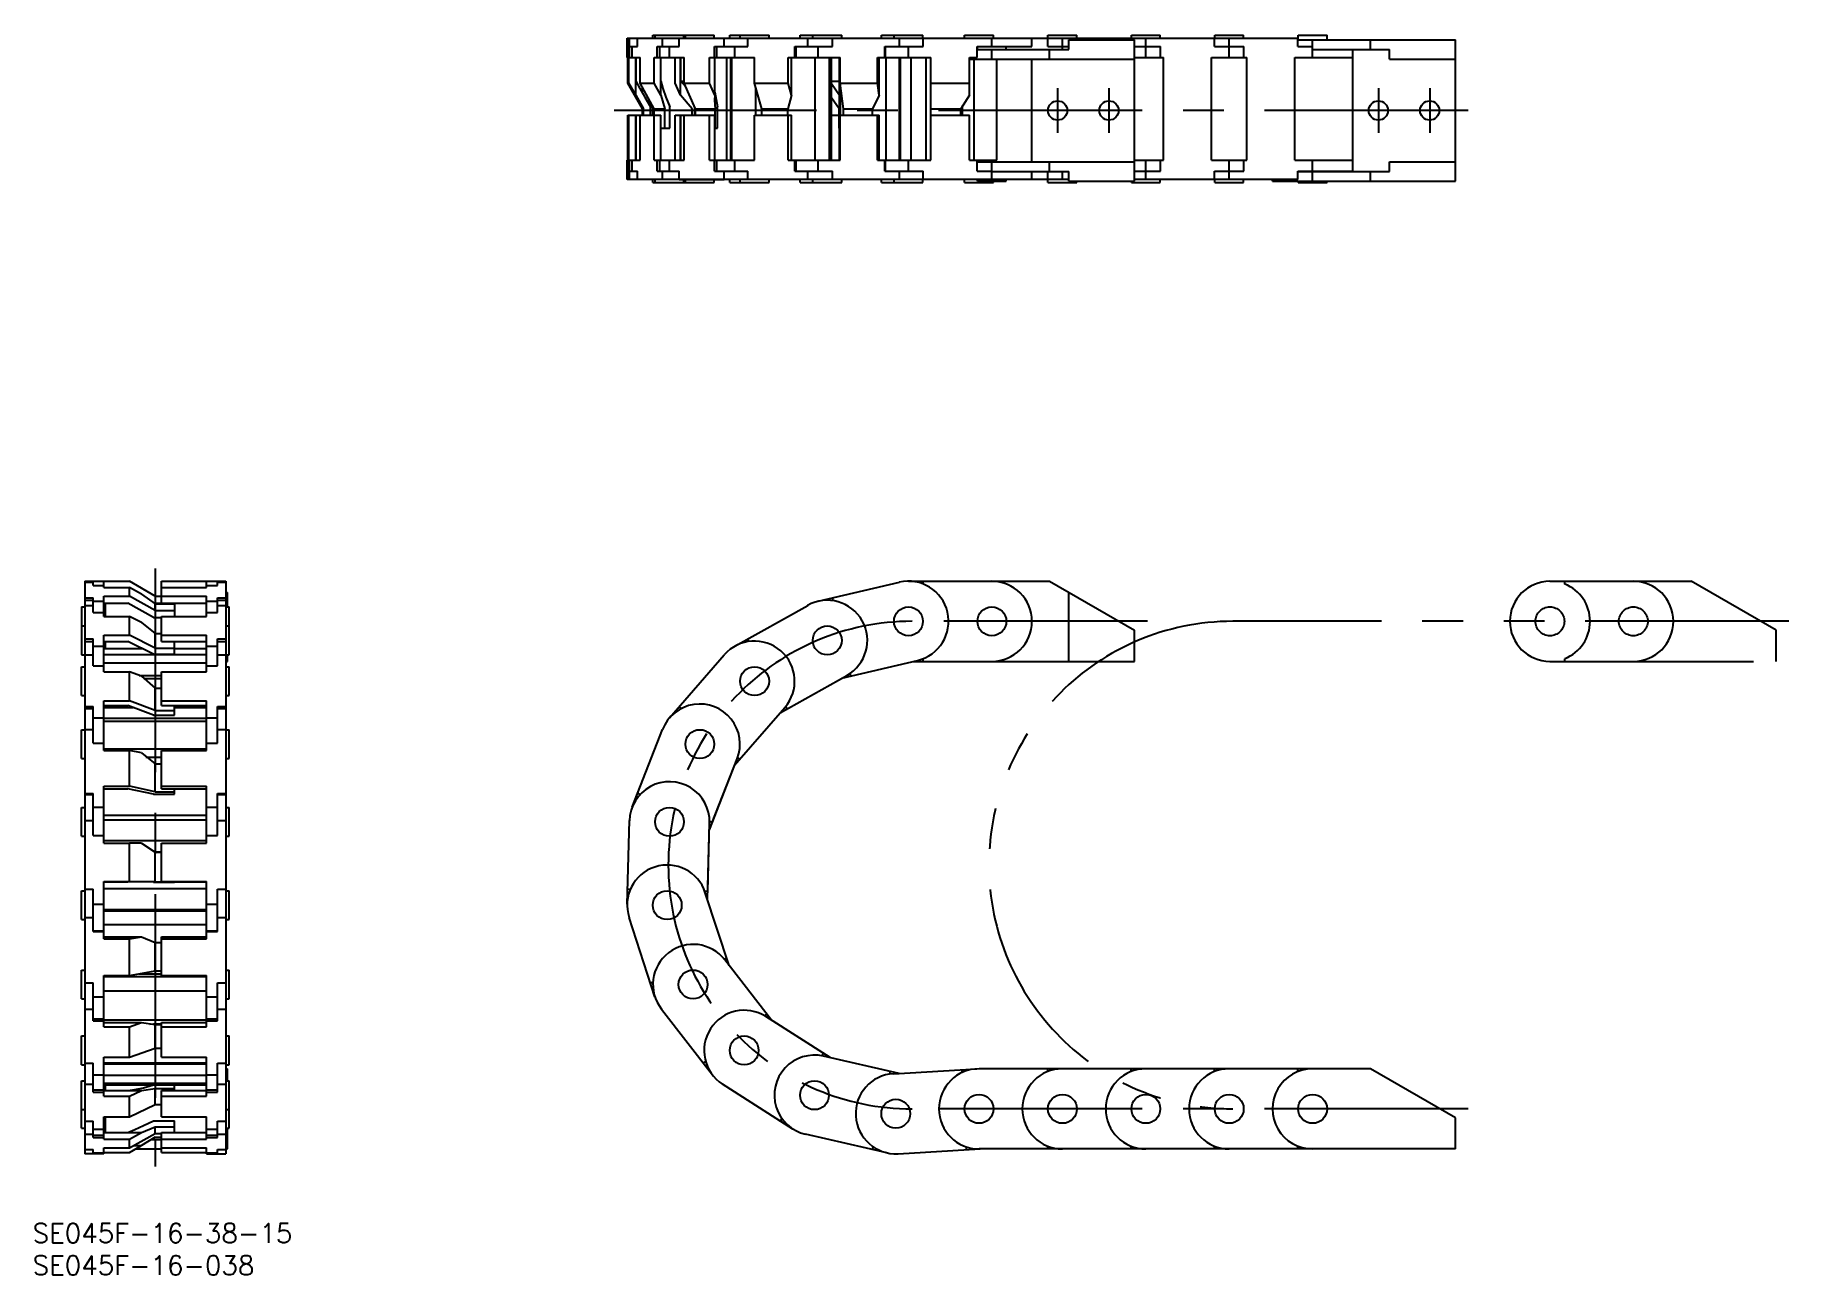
# Model space of a CAD drawing. Extents: x -30 to 244, y -19 to 174.
import ezdxf

# ---------------------------------------------------------------- set-up
doc = ezdxf.new("R2010")
doc.units = 0
doc.linetypes.add('CENTER', pattern=[50.8, 31.75, -6.35, 6.35, -6.35])
doc.linetypes.add('PHANTOM', pattern=[63.5, 31.75, -6.35, 6.35, -6.35, 6.35, -6.35])
doc.layers.get('0').update_dxf_attribs({"linetype": 'CONTINUOUS'})
doc.layers.add('CENTER', color=1, linetype='CENTER')
doc.styles.get("Standard").update_dxf_attribs({"font": 'txt.shx', "height": 3, "bigfont": 'bigfont.shx'})

msp = doc.modelspace()

# ---------------------------------------------------------------- linework, layer by layer
at = {"color": 7, "linetype": 'CONTINUOUS'}
for p, q in [((62.56, 170.88), (62.56, 173.88)), ((62.56, 173.88), (167.12, 173.88)), ((62.56, 170.88), (62.56, 172.58)), ((62.56, 172.58), (62.62, 172.58)), ((62.62, 172.58), (62.62, 173.88)), ((62.86, 170.88), (62.86, 172.58)), ((62.86, 172.58), (64.18, 172.58)), ((62.92, 172.58), (62.92, 173.88)), ((62.92, 170.88), (62.92, 172.58)), ((63.35, 170.88), (63.35, 172.58)), ((64.18, 172.58), (64.18, 173.88)), ((64.18, 172.58), (64.18, 173.88)), ((66.56, 173.88), (66.56, 174.38)), ((66.56, 174.38), (76.15, 174.38)), ((66.92, 173.88), (66.92, 174.38)), ((67.24, 170.88), (67.24, 172.58)), ((67.24, 172.58), (70.69, 172.58)), ((67.65, 170.88), (67.65, 172.58)), ((68.07, 172.58), (68.07, 173.88)), ((69.18, 170.88), (69.18, 172.58)), ((70.69, 172.58), (70.69, 173.88)), ((71.42, 173.88), (71.42, 174.38)), ((71.65, 173.88), (71.65, 174.38)), ((76.15, 173.88), (76.15, 174.38)), ((76.2, 170.88), (76.2, 172.58)), ((76.2, 172.58), (81.37, 172.58)), ((76.53, 170.88), (76.53, 172.58)), ((77.71, 172.58), (77.71, 173.88)), ((78.56, 173.88), (78.56, 174.38)), ((78.56, 174.38), (84.68, 174.38)), ((79.37, 170.88), (79.37, 172.58)), ((80.18, 173.88), (80.18, 174.38)), ((81.37, 172.58), (81.37, 173.88)), ((84.68, 173.88), (84.68, 174.38)), ((88.7, 170.88), (88.7, 172.58)), ((88.7, 172.58), (94.58, 172.58)), ((88.92, 170.88), (88.92, 172.58)), ((89.52, 173.88), (89.52, 174.38)), ((89.52, 174.38), (96.01, 174.38)), ((90.71, 172.58), (90.71, 173.88)), ((91.51, 173.88), (91.51, 174.38)), ((92.34, 170.88), (92.34, 172.58)), ((94.58, 172.58), (94.58, 173.88)), ((96.01, 173.88), (96.01, 174.38)), ((102.19, 173.88), (102.19, 174.38)), ((102.19, 174.38), (108.67, 174.38)), ((102.76, 170.88), (102.76, 172.58)), ((102.76, 172.58), (105, 172.58)), ((102.76, 172.58), (105, 172.58)), ((102.86, 170.88), (102.86, 172.58)), ((102.86, 172.58), (106.42, 172.58)), ((103.59, 172.58), (103.59, 172.58)), ((103.59, 172.58), (103.59, 172.58)), ((104.08, 172.58), (104.08, 172.58)), ((104.08, 172.58), (104.08, 172.58)), ((104.17, 173.88), (104.17, 174.38)), ((105, 172.58), (105, 173.88)), ((105, 172.58), (106.7, 172.58)), ((105, 172.58), (106.7, 172.58)), ((106.42, 170.88), (106.42, 172.58)), ((106.42, 172.58), (108.72, 172.58)), ((108.67, 173.88), (108.67, 174.38)), ((108.72, 172.58), (108.72, 173.88)), ((115.17, 173.88), (115.17, 174.38)), ((115.17, 174.38), (119.67, 174.38)), ((117.12, 170.88), (117.12, 172.58)), ((117.12, 172.58), (125.67, 172.58)), ((117.17, 172.13), (117.17, 172.58)), ((119.42, 172.58), (119.42, 173.88)), ((119.67, 173.88), (119.67, 174.38)), ((121.67, 172.13), (121.67, 172.58)), ((125.67, 172.58), (125.67, 173.88)), ((128.12, 172.58), (128.12, 173.88)), ((128.12, 172.58), (131.42, 172.58)), ((128.17, 173.88), (128.17, 174.38)), ((128.17, 174.38), (132.67, 174.38)), ((130.42, 172.13), (130.42, 173.88)), ((131.42, 172.13), (131.42, 173.63)), ((131.42, 173.63), (141.67, 173.63)), ((132.67, 173.88), (132.67, 174.38)), ((141.12, 173.63), (141.12, 173.88)), ((141.17, 173.88), (141.17, 174.38)), ((141.17, 174.38), (145.67, 174.38)), ((141.67, 151.63), (141.67, 173.63)), ((141.67, 172.58), (145.72, 172.58)), ((143.42, 170.88), (143.42, 173.88)), ((145.67, 173.88), (145.67, 174.38)), ((145.72, 170.88), (145.72, 172.58)), ((154.12, 172.58), (154.12, 173.88)), ((154.12, 172.58), (158.72, 172.58)), ((154.17, 173.88), (154.17, 174.38)), ((154.17, 174.38), (158.67, 174.38)), ((156.42, 170.88), (156.42, 173.88)), ((158.67, 173.88), (158.67, 174.38)), ((158.72, 170.88), (158.72, 172.58)), ((167.12, 172.58), (167.12, 173.88)), ((167.12, 173.63), (191.67, 173.63)), ((167.12, 172.58), (169.42, 172.58)), ((167.17, 173.63), (167.17, 174.38)), ((167.17, 174.38), (171.67, 174.38)), ((169.42, 170.88), (169.42, 173.63)), ((171.67, 173.63), (171.67, 174.38)), ((178.42, 172.13), (178.42, 173.63)), ((191.67, 151.63), (191.67, 173.63)), ((62.56, 170.88), (62.66, 170.88)), ((62.66, 166.88), (62.66, 170.88)), ((62.83, 166.88), (62.83, 170.88)), ((62.83, 170.88), (64.62, 170.88)), ((63.9, 165.03), (63.9, 170.88)), ((63.92, 167.18), (63.92, 170.88)), ((63.95, 167.13), (63.95, 170.88)), ((64.62, 166.88), (64.62, 170.88)), ((66.8, 166.88), (66.8, 170.88)), ((66.8, 170.88), (71.48, 170.88)), ((67.8, 165.03), (67.8, 170.88)), ((67.81, 167.18), (67.81, 170.88)), ((70.05, 166.88), (70.05, 170.88)), ((70.89, 165.03), (70.89, 170.88)), ((70.94, 167.18), (70.94, 170.88)), ((71.48, 166.88), (71.48, 170.88)), ((75.41, 166.88), (75.41, 170.88)), ((75.41, 170.88), (82.42, 170.88)), ((76.22, 165.03), (76.22, 170.88)), ((78.13, 154.88), (78.13, 170.88)), ((78.72, 154.88), (78.72, 170.88)), ((78.78, 170.88), (78.78, 170.88)), ((78.78, 170.88), (78.78, 170.88)), ((78.84, 170.88), (78.84, 170.88)), ((78.84, 170.88), (78.84, 170.88)), ((78.91, 154.88), (78.91, 170.88)), ((82.42, 166.88), (82.42, 170.88)), ((87.65, 166.88), (87.65, 170.88)), ((87.65, 170.88), (95.75, 170.88)), ((88.18, 165.03), (88.18, 170.88)), ((91.85, 154.88), (91.85, 170.88)), ((94.11, 154.88), (94.11, 170.88)), ((94.42, 154.88), (94.42, 170.88)), ((95.13, 170.88), (95.13, 170.88)), ((95.13, 170.88), (95.13, 170.88)), ((95.3, 170.88), (95.3, 170.88)), ((95.3, 170.88), (95.3, 170.88)), ((95.69, 154.88), (95.69, 170.88)), ((95.75, 166.88), (95.75, 170.88)), ((101.59, 166.88), (101.59, 170.88)), ((101.59, 170.88), (109.92, 170.88)), ((101.83, 165.03), (101.83, 170.88)), ((102.93, 154.88), (102.93, 170.88)), ((105.02, 154.88), (105.02, 170.88)), ((105.17, 154.88), (105.17, 170.88)), ((105.83, 170.88), (105.83, 170.88)), ((105.83, 170.88), (105.83, 170.88)), ((106.83, 154.88), (106.83, 170.88)), ((109.17, 154.88), (109.17, 170.88)), ((109.92, 166.88), (109.92, 170.88)), ((115.92, 165.03), (115.92, 170.88)), ((115.92, 170.88), (117.12, 170.88)), ((115.92, 170.63), (141.67, 170.63)), ((116.67, 154.88), (116.67, 170.63)), ((117.12, 172.13), (128.42, 172.13)), ((119.42, 170.63), (119.42, 172.13)), ((120.17, 154.88), (120.17, 170.63)), ((125.67, 154.63), (125.67, 170.63)), ((128.42, 170.63), (128.42, 172.13)), ((128.42, 172.13), (131.42, 172.13)), ((141.67, 170.88), (146.17, 170.88)), ((146.17, 154.88), (146.17, 170.88)), ((153.67, 154.88), (153.67, 170.88)), ((153.67, 170.88), (159.17, 170.88)), ((159.17, 154.88), (159.17, 170.88)), ((166.67, 154.88), (166.67, 170.88)), ((166.67, 170.88), (169.42, 170.88)), ((169.42, 172.13), (178.42, 172.13)), ((169.42, 170.88), (175.67, 170.88)), ((175.67, 153.13), (175.67, 172.13)), ((178.42, 172.13), (181.42, 172.13)), ((181.42, 170.63), (181.42, 172.13)), ((181.42, 170.63), (191.67, 170.63)), ((62.66, 166.88), (62.83, 166.88)), ((64.97, 162.88), (62.66, 166.88)), ((63.9, 165.03), (62.83, 166.88)), ((64.62, 166.88), (66.8, 166.88)), ((66.77, 162.88), (64.62, 166.88)), ((67.8, 165.03), (66.8, 166.88)), ((70.89, 165.03), (70.05, 166.88)), ((70.89, 165.03), (70.05, 166.88)), ((70.94, 167.18), (71.48, 167.18)), ((71.73, 166.31), (70.94, 167.18)), ((71.73, 166.31), (70.94, 167.18)), ((71.48, 166.88), (75.41, 166.88)), ((73.22, 162.88), (71.48, 166.88)), ((73.22, 162.88), (71.48, 166.88)), ((76.22, 165.03), (75.41, 166.88)), ((82.42, 166.88), (87.65, 166.88)), ((83.55, 162.88), (82.42, 166.88)), ((88.18, 165.03), (87.65, 166.88)), ((94.42, 167.18), (95.69, 167.18)), ((95.69, 164.96), (94.42, 166.79)), ((95.75, 166.88), (101.59, 166.88)), ((96.27, 162.88), (95.75, 166.88)), ((101.83, 165.03), (101.59, 166.88)), ((109.92, 162.88), (109.92, 166.88)), ((109.92, 166.88), (115.92, 166.88)), ((63.9, 165.03), (65.1, 162.88)), ((63.9, 165.03), (65.1, 162.88)), ((64.97, 165.31), (64.97, 166.24)), ((66.57, 162.88), (65.51, 164.34)), ((67.8, 165.03), (68.46, 162.88)), ((72.7, 162.88), (70.89, 165.03)), ((72.7, 162.88), (70.89, 165.03)), ((76.22, 165.03), (76.18, 164.23)), ((76.18, 164.23), (76.27, 162.88)), ((76.22, 165.5), (76.63, 163.18)), ((82.63, 161.88), (82.63, 166.16)), ((88.18, 165.03), (87.61, 162.88)), ((95.62, 162.88), (94.42, 164.59)), ((95.84, 161.88), (95.84, 166.21)), ((101.83, 165.03), (100.8, 162.88)), ((115.92, 165.03), (114.57, 162.88)), ((62.66, 154.88), (62.66, 161.88)), ((62.66, 161.88), (67.81, 161.88)), ((62.83, 154.88), (62.83, 161.88)), ((63.9, 154.88), (63.9, 161.88)), ((63.92, 154.88), (63.92, 161.88)), ((63.95, 154.88), (63.95, 161.88)), ((64.62, 154.88), (64.62, 161.88)), ((64.97, 161.88), (64.97, 162.88)), ((64.97, 162.88), (65.1, 162.88)), ((65.1, 161.88), (65.1, 162.88)), ((66.18, 161.88), (66.18, 163.18)), ((66.57, 161.88), (66.57, 162.88)), ((66.77, 161.88), (66.77, 162.88)), ((66.77, 162.88), (68.46, 162.88)), ((66.8, 154.88), (66.8, 161.88)), ((67.8, 154.88), (67.8, 161.88)), ((67.81, 154.88), (67.81, 161.88)), ((68.46, 159.88), (68.46, 162.88)), ((69.23, 159.88), (69.23, 163.18)), ((70.05, 154.88), (70.05, 161.88)), ((70.05, 161.88), (76.22, 161.88)), ((70.89, 154.88), (70.89, 161.88)), ((70.94, 154.88), (70.94, 161.88)), ((71.48, 154.88), (71.48, 161.88)), ((72.7, 161.88), (72.7, 162.88)), ((73.13, 161.88), (73.13, 163.09)), ((73.22, 161.88), (73.22, 162.88)), ((73.22, 162.88), (76.27, 162.88)), ((75.41, 154.88), (75.41, 161.88)), ((75.41, 154.88), (75.41, 161.88)), ((76.22, 154.88), (76.22, 161.88)), ((76.22, 154.88), (76.22, 161.88)), ((76.27, 159.88), (76.27, 162.88)), ((76.27, 159.88), (76.27, 162.88)), ((76.63, 159.88), (76.63, 163.18)), ((82.42, 154.88), (82.42, 161.88)), ((82.42, 154.88), (82.42, 161.88)), ((82.42, 161.88), (88.18, 161.88)), ((83.55, 161.88), (83.55, 162.88)), ((83.55, 162.88), (87.61, 162.88)), ((87.61, 161.88), (87.61, 162.88)), ((87.61, 161.88), (87.61, 162.88)), ((87.65, 154.88), (87.65, 161.88)), ((87.65, 154.88), (87.65, 161.88)), ((88.18, 154.88), (88.18, 161.88)), ((94.42, 161.88), (95.62, 161.88)), ((95.62, 159.88), (95.62, 162.88)), ((95.75, 154.88), (95.75, 161.88)), ((95.75, 161.88), (101.83, 161.88)), ((96.27, 161.88), (96.27, 162.88)), ((96.27, 162.88), (100.8, 162.88)), ((100.8, 161.88), (100.8, 162.88)), ((101.59, 154.88), (101.59, 161.88)), ((101.83, 154.88), (101.83, 161.88)), ((109.92, 159.88), (109.92, 162.88)), ((109.92, 162.88), (114.57, 162.88)), ((109.92, 154.88), (109.92, 161.88)), ((109.92, 161.88), (115.92, 161.88)), ((114.57, 161.88), (114.57, 162.88)), ((114.84, 161.88), (114.84, 163.42)), ((115.92, 154.88), (115.92, 161.88)), ((67.81, 159.88), (69.23, 159.88)), ((69.05, 159.88), (69.05, 159.88)), ((69.05, 159.88), (69.05, 159.88)), ((76.22, 159.88), (76.63, 159.88)), ((95.62, 159.88), (95.69, 159.88)), ((95.62, 159.88), (95.69, 159.88)), ((62.56, 151.88), (62.56, 154.88)), ((62.56, 153.18), (62.56, 154.88)), ((62.56, 154.88), (62.66, 154.88)), ((62.56, 153.18), (62.62, 153.18)), ((62.62, 151.88), (62.62, 153.18)), ((62.83, 154.88), (64.62, 154.88)), ((62.86, 153.18), (62.86, 154.88)), ((62.86, 153.18), (64.18, 153.18)), ((62.92, 153.18), (62.92, 154.88)), ((62.92, 151.88), (62.92, 153.18)), ((63.35, 153.18), (63.35, 154.88)), ((64.18, 151.88), (64.18, 153.18)), ((64.18, 151.88), (64.18, 153.18)), ((66.8, 154.88), (71.48, 154.88)), ((67.24, 153.18), (67.24, 154.88)), ((67.24, 153.18), (70.69, 153.18)), ((67.65, 153.18), (67.65, 154.88)), ((68.07, 151.88), (68.07, 153.18)), ((69.18, 153.18), (69.18, 154.88)), ((70.69, 151.88), (70.69, 153.18)), ((75.41, 154.88), (82.42, 154.88)), ((76.2, 153.18), (76.2, 154.88)), ((76.2, 153.18), (81.37, 153.18)), ((76.53, 153.18), (76.53, 154.88)), ((77.71, 151.88), (77.71, 153.18)), ((79.37, 153.18), (79.37, 154.88)), ((81.37, 151.88), (81.37, 153.18)), ((87.65, 154.88), (95.75, 154.88)), ((88.7, 153.18), (88.7, 154.88)), ((88.7, 153.18), (94.58, 153.18)), ((88.92, 153.18), (88.92, 154.88)), ((90.71, 151.88), (90.71, 153.18)), ((92.34, 153.18), (92.34, 154.88)), ((94.58, 151.88), (94.58, 153.18)), ((101.59, 154.88), (109.92, 154.88)), ((102.76, 153.18), (102.76, 154.88)), ((102.76, 153.18), (108.72, 153.18)), ((102.86, 153.18), (102.86, 154.88)), ((105, 151.88), (105, 153.18)), ((106.42, 153.18), (106.42, 154.88)), ((108.72, 151.88), (108.72, 153.18)), ((115.92, 154.88), (120.17, 154.88)), ((117.12, 153.18), (117.12, 154.88)), ((117.12, 154.63), (141.67, 154.63)), ((117.12, 153.18), (119.42, 153.18)), ((119.42, 151.88), (119.42, 154.63)), ((119.42, 153.13), (131.42, 153.13)), ((119.72, 154.63), (119.72, 154.88)), ((125.67, 151.88), (125.67, 153.13)), ((128.12, 151.88), (128.12, 153.13)), ((128.42, 153.13), (128.42, 154.63)), ((130.42, 151.88), (130.42, 153.13)), ((131.42, 151.63), (131.42, 153.13)), ((141.67, 154.88), (146.17, 154.88)), ((141.67, 153.18), (145.72, 153.18)), ((143.42, 151.88), (143.42, 154.88)), ((145.72, 153.18), (145.72, 154.88)), ((153.67, 154.88), (159.17, 154.88)), ((154.12, 151.88), (154.12, 153.18)), ((154.12, 153.18), (158.72, 153.18)), ((156.42, 151.88), (156.42, 154.88)), ((158.72, 153.18), (158.72, 154.88)), ((166.67, 154.88), (175.67, 154.88)), ((167.12, 151.88), (167.12, 153.18)), ((167.12, 153.18), (175.67, 153.18)), ((167.12, 153.13), (178.42, 153.13)), ((167.17, 153.13), (167.17, 153.18)), ((169.42, 151.63), (169.42, 154.88)), ((171.67, 153.13), (171.67, 153.18)), ((178.42, 151.63), (178.42, 153.13)), ((178.42, 153.13), (181.42, 153.13)), ((181.42, 153.13), (181.42, 154.63)), ((181.42, 154.63), (191.67, 154.63)), ((131.42, 151.88), (62.56, 151.88)), ((66.56, 151.38), (66.56, 151.88)), ((66.56, 151.38), (76.15, 151.38)), ((66.92, 151.38), (66.92, 151.88)), ((70.69, 151.88), (77.71, 151.88)), ((71.42, 151.38), (71.42, 151.88)), ((71.65, 151.38), (71.65, 151.88)), ((75.09, 151.38), (75.09, 151.38)), ((75.09, 151.38), (75.09, 151.38)), ((76.15, 151.38), (76.15, 151.88)), ((78.56, 151.38), (78.56, 151.88)), ((78.56, 151.38), (84.68, 151.38)), ((80.18, 151.38), (80.18, 151.88)), ((83.06, 151.38), (83.06, 151.38)), ((83.06, 151.38), (83.06, 151.38)), ((84.68, 151.38), (84.68, 151.88)), ((89.52, 151.38), (89.52, 151.88)), ((89.52, 151.38), (96.01, 151.38)), ((91.51, 151.38), (91.51, 151.88)), ((96.01, 151.38), (96.01, 151.88)), ((102.19, 151.38), (102.19, 151.88)), ((102.19, 151.38), (108.67, 151.38)), ((104.17, 151.38), (104.17, 151.88)), ((108.67, 151.38), (108.67, 151.88)), ((115.17, 151.38), (115.17, 151.88)), ((115.17, 151.38), (119.67, 151.38)), ((117.17, 151.62), (117.17, 151.88)), ((117.17, 151.62), (121.67, 151.62)), ((119.67, 151.38), (119.67, 151.62)), ((121.67, 151.62), (121.67, 151.88)), ((128.17, 151.38), (128.17, 151.88)), ((128.17, 151.38), (132.67, 151.38)), ((131.42, 151.63), (141.67, 151.63)), ((132.67, 151.38), (132.67, 151.63)), ((141.17, 151.38), (141.17, 151.63)), ((141.17, 151.38), (145.67, 151.38)), ((167.12, 151.88), (141.67, 151.88)), ((145.67, 151.38), (145.67, 151.88)), ((154.17, 151.38), (154.17, 151.88)), ((154.17, 151.38), (158.67, 151.38)), ((158.67, 151.38), (158.67, 151.88)), ((163.17, 151.63), (163.17, 151.88)), ((163.17, 151.63), (191.67, 151.63)), ((167.17, 151.38), (167.17, 151.63)), ((167.17, 151.38), (171.67, 151.38)), ((171.67, 151.38), (171.67, 151.63)), ((-22, 89.25), (-15, 89.25)), ((-22, 89.25), (-22, 0)), ((-22, 89.08), (-20.7, 89.08)), ((-20.7, 88.56), (-20.7, 89.25)), ((-20.7, 88.56), (-19, 88.56)), ((-19, 88.28), (-19, 89.25)), ((-19, 88.28), (-15, 88.28)), ((-11, 86.94), (-15, 89.25)), ((-15, 86.92), (-15, 88.28)), ((-13.14, 87.24), (-15, 88.28)), ((-10, 85.84), (-10, 89.25)), ((-10, 89.25), (0, 89.25)), ((-10, 88.28), (-3, 88.28)), ((-3, 88.28), (-3, 89.25)), ((-3, 88.56), (-1.3, 88.56)), ((-1.3, 88.56), (-1.3, 89.25)), ((-1.3, 89.08), (0, 89.08)), ((0, 89.25), (0, 0)), ((0, 87.51), (0.25, 87.51)), ((0.25, 85.25), (0.25, 87.51)), ((92.34, 86.12), (105, 89.08)), ((106.42, 89.25), (119.42, 89.25)), ((108.72, 88.81), (108.72, 89.25)), ((119.43, 89.25), (128.42, 89.25)), ((128.42, 89.25), (141.67, 81.6)), ((131.42, 76.75), (131.42, 87.51)), ((-22.5, 85.25), (-22, 85.25)), ((-22.5, 85.25), (-22.5, 77.78)), ((-22, 86.64), (-20.7, 86.64)), ((-22, 86.28), (-20.7, 86.28)), ((-22, 85.48), (-20.7, 85.48)), ((-20.7, 84.36), (-20.7, 86.64)), ((-20.7, 86.12), (-19, 86.12)), ((-19, 83.77), (-19, 86.92)), ((-19, 86.92), (-15, 86.92)), ((-19, 85.84), (-15.29, 85.84)), ((-18.75, 83.77), (-18.75, 85.84)), ((-11.29, 83.6), (-15.29, 85.84)), ((-11, 84.67), (-15, 86.92)), ((-13.14, 87.24), (-11, 85.73)), ((-11.16, 85.84), (-8, 85.84)), ((-11, 86.94), (-10, 86.94)), ((-11, 84.67), (-11, 85.73)), ((-11, 85.73), (-8, 85.73)), ((-10, 86.92), (-3, 86.92)), ((-10, 85.84), (-3, 85.84)), ((-8, 85.84), (-8, 85.84)), ((-8, 85.73), (-8, 83.77)), ((-3, 83.77), (-3, 86.92)), ((-3, 86.12), (-1.3, 86.12)), ((-1.3, 84.36), (-1.3, 86.64)), ((-1.3, 86.64), (0, 86.64)), ((-1.3, 86.28), (0, 86.28)), ((-1.3, 85.48), (0, 85.48)), ((0, 85.25), (0.5, 85.25)), ((0.5, 77.78), (0.5, 85.25)), ((79.37, 79.12), (90.71, 85.48)), ((94.68, 86.21), (94.58, 86.64)), ((-22.5, 82.28), (-22, 82.28)), ((-20.7, 84.36), (-19, 84.36)), ((-19, 83.77), (-15, 83.77)), ((-15, 80.83), (-15, 83.77)), ((-13.14, 82.84), (-15, 83.77)), ((-13.14, 82.84), (-11, 81.09)), ((-11.29, 83.6), (-10, 83.6)), ((-11, 84.67), (-8, 84.67)), ((-10, 79.88), (-10, 83.77)), ((-10, 83.77), (-3, 83.77)), ((-3, 84.36), (-1.3, 84.36)), ((0, 82.28), (0.5, 82.28)), ((-22, 80.25), (-20.7, 80.25)), ((-22, 79.86), (-20.7, 79.86)), ((-20.7, 76.04), (-20.7, 80.25)), ((-19, 75.13), (-19, 80.83)), ((-19, 80.83), (-15, 80.83)), ((-19, 79.88), (-15.29, 79.88)), ((-18.75, 78.75), (-18.75, 79.88)), ((-11.29, 77.86), (-15.29, 79.88)), ((-11.29, 77.86), (-15.29, 79.88)), ((-11, 78.82), (-15, 80.83)), ((-11, 78.82), (-11, 81.09)), ((-11, 81.09), (-10, 81.09)), ((-11, 81.09), (-10, 81.09)), ((-10, 80.83), (-3, 80.83)), ((-10, 79.88), (-3, 79.88)), ((-10, 79.88), (-3, 79.88)), ((-8, 77.86), (-8, 79.88)), ((-3, 75.13), (-3, 80.83)), ((-1.3, 76.04), (-1.3, 80.25)), ((-1.3, 80.25), (0, 80.25)), ((-1.3, 79.86), (0, 79.86)), ((81.59, 79.86), (81.37, 80.25)), ((141.67, 76.75), (141.67, 81.6)), ((-22.5, 77.78), (-22, 77.78)), ((-22, 77.77), (-20.7, 77.77)), ((-20.7, 79.12), (-19, 79.12)), ((-19, 78.75), (-13.05, 78.75)), ((-19, 77.81), (-3, 77.81)), ((-11.29, 77.86), (-8, 77.86)), ((-11, 78.82), (-8, 78.82)), ((-8, 78.75), (-3, 78.75)), ((-3, 79.12), (-1.3, 79.12)), ((-1.3, 77.77), (0, 77.77)), ((0, 77.78), (0.5, 77.78)), ((0, 76.75), (0.25, 76.75)), ((0.25, 76.75), (0.25, 77.78)), ((69.18, 67.96), (77.71, 77.77)), ((96.05, 74.15), (107.85, 76.91)), ((107.14, 76.75), (119.42, 76.75)), ((108.72, 76.75), (108.72, 77.18)), ((119.42, 76.75), (131.42, 76.75)), ((131.42, 76.75), (141.67, 76.75)), ((-22.5, 71.42), (-22.5, 75.92)), ((-22.5, 75.92), (-22, 75.92)), ((-20.7, 76.04), (-19, 76.04)), ((-19, 76.52), (-3, 76.52)), ((-19, 75.13), (-15, 75.13)), ((-15, 70.6), (-15, 75.13)), ((-13.14, 74.43), (-15, 75.13)), ((-13.53, 74.57), (-10, 74.57)), ((-13.14, 74.43), (-11, 72.6)), ((-12.79, 74.08), (-10, 74.08)), ((-10, 69.88), (-10, 75.13)), ((-10, 75.13), (-3, 75.13)), ((-3, 76.04), (-1.3, 76.04)), ((0, 75.92), (0.5, 75.92)), ((0.5, 71.42), (0.5, 75.92)), ((86.43, 68.75), (96.82, 74.58)), ((97.43, 74.47), (97.33, 74.9)), ((-22.5, 71.42), (-22, 71.42)), ((-11, 69.09), (-11, 72.6)), ((-11, 72.6), (-10, 72.6)), ((0, 71.42), (0.5, 71.42)), ((-22, 69.7), (-20.7, 69.7)), ((-22, 69.41), (-20.7, 69.41)), ((-20.7, 63.99), (-20.7, 69.7)), ((-19, 62.87), (-19, 70.6)), ((-19, 70.6), (-15, 70.6)), ((-19, 69.88), (-15.29, 69.88)), ((-19, 69.57), (-14.46, 69.57)), ((-11.29, 68.37), (-15.29, 69.88)), ((-11, 69.09), (-15, 70.6)), ((-11.29, 68.37), (-8, 68.37)), ((-11, 69.09), (-8, 69.09)), ((-10, 70.6), (-3, 70.6)), ((-10, 69.88), (-3, 69.88)), ((-8, 68.37), (-8, 69.88)), ((-8, 69.57), (-3, 69.57)), ((-3, 62.87), (-3, 70.6)), ((-1.3, 63.99), (-1.3, 69.7)), ((-1.3, 69.7), (0, 69.7)), ((-1.3, 69.41), (0, 69.41)), ((71.02, 69.41), (70.69, 69.7)), ((79.32, 60.58), (87.14, 69.57)), ((87.49, 69.35), (87.28, 69.73)), ((-22.5, 61.61), (-22.5, 66.11)), ((-22.5, 66.11), (-22, 66.11)), ((-22, 66.13), (-20.7, 66.13)), ((-20.7, 67.96), (-19, 67.96)), ((-19, 67.91), (-3, 67.91)), ((-19, 67.42), (-3, 67.42)), ((-3, 67.96), (-1.3, 67.96)), ((-1.3, 66.13), (0, 66.13)), ((0, 66.11), (0.5, 66.11)), ((0.5, 61.61), (0.5, 66.11)), ((63.35, 54.03), (68.07, 66.13)), ((64.18, 56.16), (68.07, 66.13)), ((-20.7, 63.99), (-19, 63.99)), ((-19, 63.15), (-3, 63.15)), ((-3, 63.99), (-1.3, 63.99)), ((-22.5, 61.61), (-22, 61.61)), ((-19, 62.87), (-15, 62.87)), ((-15, 57.28), (-15, 62.87)), ((-13.14, 62.48), (-15, 62.87)), ((-13.14, 62.48), (-11, 60.77)), ((-12.44, 61.84), (-10, 61.84)), ((-11, 56.44), (-11, 60.77)), ((-11, 60.77), (-10, 60.77)), ((-10, 56.88), (-10, 62.87)), ((-10, 62.87), (-3, 62.87)), ((0, 61.61), (0.5, 61.61)), ((75.39, 50.49), (79.72, 61.59)), ((75.83, 51.62), (79.72, 61.59)), ((80.12, 61.5), (79.79, 61.78)), ((-22, 56.16), (-20.7, 56.16)), ((-22, 56.01), (-20.7, 56.01)), ((-20.7, 49.63), (-20.7, 56.16)), ((-19, 48.43), (-19, 57.28)), ((-19, 57.28), (-15, 57.28)), ((-19, 56.88), (-15.29, 56.88)), ((-11.29, 56.04), (-15.29, 56.88)), ((-11, 56.44), (-15, 57.28)), ((-11.29, 56.04), (-8, 56.04)), ((-11, 56.44), (-8, 56.44)), ((-10, 57.28), (-3, 57.28)), ((-10, 56.88), (-3, 56.88)), ((-8, 56.04), (-8, 56.88)), ((-3, 48.43), (-3, 57.28)), ((-1.3, 49.63), (-1.3, 56.16)), ((-1.3, 56.16), (0, 56.16)), ((-1.3, 56.01), (0, 56.01)), ((64.59, 56.01), (64.18, 56.16)), ((-22.5, 49.5), (-22.5, 54)), ((-22.5, 54), (-22, 54)), ((-20.7, 54.02), (-19, 54.02)), ((-19, 52.77), (-3, 52.77)), ((-19, 52.04), (-3, 52.04)), ((-3, 54.02), (-1.3, 54.02)), ((0, 54), (0.5, 54)), ((0, 54), (0.5, 54)), ((0.5, 49.5), (0.5, 54)), ((-22.5, 49.5), (-22, 49.5)), ((-22, 51.93), (-20.7, 51.93)), ((-20.7, 49.63), (-19, 49.63)), ((-3, 49.63), (-1.3, 49.63)), ((-1.3, 51.93), (0, 51.93)), ((0, 49.5), (0.5, 49.5)), ((0, 49.5), (0.5, 49.5)), ((62.56, 38.93), (62.92, 51.93)), ((75.08, 39.66), (75.42, 51.57)), ((75.12, 40.88), (75.42, 51.57)), ((75.83, 51.62), (75.42, 51.78)), ((-19, 48.84), (-3, 48.84)), ((-19, 48.43), (-15, 48.43)), ((-15, 42.43), (-15, 48.43)), ((-13.14, 48.4), (-15, 48.43)), ((-13.14, 48.4), (-11, 47.01)), ((-11.08, 47.05), (-10, 47.05)), ((-11, 42.37), (-11, 47.01)), ((-11, 47.01), (-10, 47.01)), ((-10, 42.4), (-10, 48.43)), ((-10, 48.43), (-3, 48.43)), ((-22, 41.23), (-20.7, 41.23)), ((-20.7, 34.63), (-20.7, 41.23)), ((-19, 33.49), (-19, 42.43)), ((-19, 42.43), (-15, 42.43)), ((-19, 42.4), (-15.29, 42.4)), ((-19, 41.38), (-3, 41.38)), ((-19, 41.33), (-3, 41.33)), ((-11.29, 42.33), (-15.29, 42.4)), ((-11, 42.37), (-15, 42.43)), ((-11.29, 42.33), (-8, 42.33)), ((-11, 42.37), (-8, 42.37)), ((-10, 42.43), (-3, 42.43)), ((-10, 42.4), (-3, 42.4)), ((-8, 42.33), (-8, 42.4)), ((-3, 33.49), (-3, 42.43)), ((-1.3, 34.63), (-1.3, 41.23)), ((-1.3, 41.23), (0, 41.23)), ((63.06, 41.22), (62.62, 41.23)), ((-22.5, 36.51), (-22.5, 41.01)), ((-22.5, 41.01), (-22, 41.01)), ((-20.7, 38.93), (-19, 38.93)), ((-3, 38.93), (-1.3, 38.93)), ((0, 41.01), (0.5, 41.01)), ((0.5, 36.51), (0.5, 41.01)), ((75.12, 40.88), (74.68, 40.89)), ((78.45, 29.37), (74.75, 40.7)), ((-22.5, 36.51), (-22, 36.51)), ((-22, 36.82), (-20.7, 36.82)), ((-19, 38.08), (-3, 38.08)), ((-19, 37.88), (-3, 37.88)), ((-19, 35.72), (-3, 35.72)), ((-1.3, 36.82), (0, 36.82)), ((0, 36.51), (0.5, 36.51)), ((66.9, 24.46), (62.86, 36.82)), ((-20.7, 34.77), (-19, 34.77)), ((-20.7, 34.63), (-19, 34.63)), ((-19, 33.82), (-13.14, 33.82)), ((-19, 33.49), (-15, 33.49)), ((-15, 33.49), (-13.14, 33.82)), ((-15, 27.78), (-15, 33.49)), ((-13.14, 33.82), (-11, 32.92)), ((-11, 28.5), (-11, 32.92)), ((-11, 32.92), (-10, 32.92)), ((-10, 27.78), (-10, 33.82)), ((-10, 33.82), (-3, 33.82)), ((-10, 33.49), (-3, 33.49)), ((-3, 34.77), (-1.3, 34.77)), ((-3, 34.63), (-1.3, 34.63)), ((77.65, 30.39), (78.07, 30.52)), ((85.08, 20.81), (77.78, 30.23)), ((-22.5, 24.15), (-22.5, 28.65)), ((-22.5, 28.65), (-22, 28.65)), ((-19, 19.8), (-19, 27.78)), ((-19, 27.78), (-15, 27.78)), ((-19, 27.66), (-3, 27.66)), ((-15, 27.78), (-11, 28.5)), ((-13.5, 28.05), (-10, 28.05)), ((-11, 28.5), (-10, 28.5)), ((-10, 27.78), (-3, 27.78)), ((-3, 19.8), (-3, 27.79)), ((0, 28.65), (0.5, 28.65)), ((0.5, 24.15), (0.5, 28.65)), ((-22, 26.64), (-20.7, 26.64)), ((-20.7, 20.75), (-20.7, 26.64)), ((-19, 25.38), (-3, 25.38)), ((-1.3, 20.75), (-1.3, 26.64)), ((-1.3, 26.64), (0, 26.64)), ((66.19, 26.64), (66.6, 26.78)), ((-22.5, 24.15), (-22, 24.15)), ((-22, 22.57), (-20.7, 22.57)), ((-20.7, 24.46), (-19, 24.46)), ((-3, 24.46), (-1.3, 24.46)), ((-1.3, 22.57), (0, 22.57)), ((0, 24.15), (0.5, 24.15)), ((67.9, 22.57), (75.87, 12.29)), ((-20.7, 21.02), (-19, 21.02)), ((-20.7, 20.75), (-19, 20.75)), ((-19, 20.9), (-3, 20.9)), ((-19, 20.46), (-13.14, 20.46)), ((-19, 19.8), (-15, 19.8)), ((-15, 19.8), (-13.14, 20.46)), ((-15, 15.06), (-15, 19.8)), ((-13.14, 20.46), (-11, 20.15)), ((-11.86, 20.2), (-11.29, 20.26)), ((-11.29, 20.26), (-10, 20.26)), ((-11, 16.48), (-11, 20.15)), ((-11, 20.15), (-10, 20.15)), ((-10, 15.06), (-10, 20.46)), ((-10, 20.46), (-3, 20.46)), ((-10, 19.8), (-3, 19.8)), ((-3, 21.02), (-1.3, 21.02)), ((-3, 20.75), (-1.3, 20.75)), ((83.99, 21.5), (84.34, 21.77)), ((94.21, 14.99), (84.17, 21.39)), ((-22.5, 13.87), (-22.5, 18.37)), ((-22.5, 18.37), (-22, 18.37)), ((-15, 15.06), (-11, 16.48)), ((-11, 16.48), (-10, 16.48)), ((0, 18.37), (0.5, 18.37)), ((0.5, 13.87), (0.5, 18.37)), ((-22.5, 13.87), (-22, 13.87)), ((-22, 14.11), (-20.7, 14.11)), ((-20.7, 9.62), (-20.7, 14.11)), ((-19, 8.97), (-19, 15.06)), ((-19, 15.06), (-15, 15.06)), ((-19, 14.2), (-3, 14.2)), ((-19, 14), (-3, 14)), ((-10, 15.06), (-3, 15.06)), ((-3, 8.97), (-3, 15.06)), ((-1.3, 9.62), (-1.3, 14.11)), ((-1.3, 14.11), (0, 14.11)), ((0, 13.87), (0.5, 13.87)), ((74.46, 14.11), (74.8, 14.38)), ((92.95, 15.27), (93.19, 15.64)), ((104.97, 12.54), (93.15, 15.23)), ((-22.5, 4), (-22.5, 11.38)), ((-22.5, 11.38), (-22, 11.38)), ((-20.7, 12.29), (-19, 12.29)), ((-19, 12.26), (-3, 12.26)), ((-19, 11), (-3, 11)), ((-3, 12.29), (-1.3, 12.29)), ((0, 13.25), (0.25, 13.25)), ((0, 11.38), (0.5, 11.38)), ((0.25, 11.38), (0.25, 13.25)), ((0.5, 4), (0.5, 11.38)), ((103.49, 12.43), (103.59, 12.85)), ((104.08, 12.49), (117.06, 13.24)), ((114.79, 12.67), (114.77, 13.1)), ((178.42, 13.25), (117.42, 13.25)), ((128.12, 12.81), (128.12, 13.25)), ((141.12, 12.81), (141.12, 13.25)), ((154.12, 12.81), (154.12, 13.25)), ((167.12, 12.81), (167.12, 13.25)), ((191.67, 5.6), (178.42, 13.25)), ((-22, 10.85), (-20.7, 10.85)), ((-20.7, 9.99), (-19, 9.99)), ((-20.7, 9.62), (-19, 9.62)), ((-19, 10.76), (-3, 10.76)), ((-19, 9.88), (-13.14, 9.88)), ((-19, 8.97), (-15, 8.97)), ((-18.75, 9.88), (-18.75, 10.76)), ((-15, 8.97), (-13.14, 9.88)), ((-15, 5.75), (-15, 8.97)), ((-13.14, 9.88), (-11, 10.19)), ((-11.29, 10.74), (-8, 10.74)), ((-11, 7.69), (-11, 10.19)), ((-11, 10.19), (-8, 10.19)), ((-10, 5.75), (-10, 9.88)), ((-10, 9.88), (-3, 9.88)), ((-10, 8.97), (-3, 8.97)), ((-8, 9.88), (-8, 10.74)), ((-3, 9.99), (-1.3, 9.99)), ((-3, 9.62), (-1.3, 9.62)), ((-1.3, 10.85), (0, 10.85)), ((88.41, 3.86), (77.45, 10.85)), ((-22.5, 6.88), (-22, 6.88)), ((-19, 2.26), (-19, 5.75)), ((-19, 5.75), (-15, 5.75)), ((-18.75, 3.33), (-18.75, 5.75)), ((-15, 5.75), (-11, 7.69)), ((-11, 7.69), (-10, 7.69)), ((-10, 5.75), (-3, 5.75)), ((-3, 2.26), (-3, 5.75)), ((0, 6.88), (0.5, 6.88)), ((86.47, 5.1), (86.7, 5.47)), ((191.67, 0.75), (191.67, 5.6)), ((-22.5, 4), (-22, 4)), ((-22, 5.1), (-20.7, 5.1)), ((-22, 3.04), (-20.7, 3.04)), ((-20.7, 2.53), (-20.7, 5.1)), ((-20.7, 3.86), (-19, 3.86)), ((-20.7, 2.88), (-19, 2.88)), ((-19, 3.33), (-15.29, 3.33)), ((-19, 3.31), (-13.14, 3.31)), ((-15, 2.26), (-13.14, 3.31)), ((-15, 0.93), (-11, 3.18)), ((-13.14, 3.31), (-11, 4.22)), ((-11.29, 5.13), (-8, 5.13)), ((-11, 3.18), (-11, 4.22)), ((-11, 4.22), (-8, 4.22)), ((-11, 3.18), (-10, 3.18)), ((-10, 3.33), (-3, 3.33)), ((-10, 0.21), (-10, 3.33)), ((-10, 3.31), (-3, 3.31)), ((-8, 3.33), (-8, 5.13)), ((-3, 3.86), (-1.3, 3.86)), ((-3, 2.88), (-1.3, 2.88)), ((-1.3, 2.53), (-1.3, 5.1)), ((-1.3, 5.1), (0, 5.1)), ((-1.3, 3.04), (0, 3.04)), ((0, 4), (0.5, 4)), ((0.25, 0.75), (0.25, 4)), ((103.06, 0.16), (90.38, 3.04)), ((-22, 0.67), (-20.7, 0.67)), ((-19, 0), (-22, 0)), ((-20.7, 2.53), (-19, 2.53)), ((-20.7, 0), (-20.7, 0.67)), ((-20.7, 0.16), (-19, 0.16)), ((-19, 2.26), (-15, 2.26)), ((-19, 2.26), (-15, 2.26)), ((-19, 0), (-19, 0.93)), ((-19, 0.93), (-15, 0.93)), ((-19, 0.21), (-15, 0.21)), ((-15, 0.93), (-15, 2.26)), ((-15, 0.21), (-13.14, 1.28)), ((-15, 0.21), (-13.14, 1.28)), ((-14.38, 1.28), (-13.14, 1.28)), ((-14.07, 0.75), (-10, 0.75)), ((-11, 2.59), (-13.14, 1.28)), ((-11, 2.59), (-13.14, 1.28)), ((-11.58, 2.25), (-10, 2.25)), ((-11, 2.59), (-10, 2.59)), ((-10, 2.26), (-3, 2.26)), ((-10, 0.93), (-3, 0.93)), ((-10, 0.21), (-3, 0.21)), ((-3, 2.53), (-1.3, 2.53)), ((-3, 0), (-3, 0.93)), ((-3, 0.16), (-1.3, 0.16)), ((-3, 0), (0, 0)), ((-1.3, 0), (-1.3, 0.67)), ((-1.3, 0.67), (0, 0.67)), ((0, 0.75), (0.25, 0.75)), ((100.81, 0.67), (100.91, 1.09)), ((104.8, 0.01), (117.6, 0.75)), ((115.48, 0.62), (115.46, 1.06)), ((191.67, 0.75), (117.42, 0.75)), ((128.12, 0.75), (128.12, 1.18)), ((141.12, 0.75), (141.12, 1.18)), ((154.12, 0.75), (154.12, 1.18)), ((167.12, 0.75), (167.12, 1.18))]:
    msp.add_line(p, q, dxfattribs=at)
at = {"color": 3, "linetype": 'PHANTOM'}
for p, q in [((206.42, 89.25), (228.42, 89.25)), ((208.72, 88.81), (208.72, 89.25)), ((241.67, 81.6), (228.42, 89.25)), ((243.67, 83), (156.98, 83)), ((241.67, 76.75), (241.67, 81.6)), ((206.42, 76.75), (241.67, 76.75)), ((208.72, 76.75), (208.72, 77.18))]:
    msp.add_line(p, q, dxfattribs=at)
at = {"color": 7, "linetype": 'CONTINUOUS'}
for points in [[(63.92, 167.18), (64.56, 166.05), (65.31, 164.7), (66.18, 163.18)], [(67.81, 167.18), (68.13, 166.05), (68.61, 164.7), (69.23, 163.18)], [(-15.29, 9.88), (-14.16, 10), (-12.82, 10.29), (-11.29, 10.74)], [(-15.29, 3.33), (-14.16, 3.79), (-12.82, 4.39), (-11.29, 5.13)]]:
    msp.add_lwpolyline(points, dxfattribs=at)
for centre, radius in [((129.67, 162.63), 1.5), ((137.67, 162.63), 1.5), ((179.67, 162.63), 1.5), ((187.67, 162.63), 1.5), ((106.42, 83), 2.25), ((119.42, 83), 2.25), ((93.76, 80.03), 2.25), ((82.43, 73.67), 2.25), ((73.9, 63.86), 2.25), ((69.17, 51.75), 2.25), ((68.81, 38.76), 2.25), ((72.84, 26.4), 2.25), ((80.81, 16.12), 2.25), ((91.77, 9.13), 2.25), ((104.44, 6.25), 2.25), ((117.42, 7), 2.25), ((130.42, 7), 2.25), ((143.42, 7), 2.25), ((156.42, 7), 2.25), ((169.42, 7), 2.25)]:
    msp.add_circle(centre, radius, dxfattribs=at)
at = {"color": 3, "linetype": 'PHANTOM'}
for centre in [(206.42, 83), (219.42, 83), (219.42, 83)]:
    msp.add_circle(centre, 2.25, dxfattribs=at)
at = {"color": 7, "linetype": 'CONTINUOUS'}
for centre, start, end in [((106.42, 83), 283.181, 103.181), ((119.42, 83), 270, 90), ((93.76, 80.03), 299.2924, 119.2924), ((82.43, 73.67), 318.9905, 138.9905), ((119.42, 83), 269.9697, 270.0003), ((73.9, 63.86), 338.6885, 158.6886), ((69.17, 51.75), 358.3866, 178.3866), ((68.81, 38.76), 18.0847, 198.0847), ((72.84, 26.4), 37.7827, 217.7827), ((80.81, 16.12), 57.4808, 237.4807), ((91.77, 9.13), 77.1788, 257.1788), ((104.44, 6.25), 93.2903, 273.2902), ((117.42, 7), 90, 270), ((130.42, 7), 90, 270), ((143.42, 7), 90, 270), ((156.42, 7), 90, 270), ((169.42, 7), 89.9997, 270.0003)]:
    msp.add_arc(centre, 6.25, start, end, dxfattribs=at)
at = {"color": 3, "linetype": 'PHANTOM'}
for centre, radius, start, end in [((206.42, 83), 6.25, 90, 270), ((206.42, 83), 6.25, 291.5924, 68.4076), ((219.42, 83), 6.25, 270, 90), ((156.98, 45), 38, 90, 270)]:
    msp.add_arc(centre, radius, start, end, dxfattribs=at)
at = {"layer": 'CENTER', "color": 1, "linetype": 'CENTER'}
for p, q in [((129.67, 166.13), (129.67, 159.13)), ((137.67, 166.13), (137.67, 159.13)), ((179.67, 166.13), (179.67, 159.13)), ((187.67, 166.13), (187.67, 159.13)), ((193.67, 162.63), (60.56, 162.63)), ((-11, 91.25), (-11, -2)), ((143.67, 83), (106.98, 83)), ((193.67, 7), (106.98, 7))]:
    msp.add_line(p, q, dxfattribs=at)
msp.add_arc((106.98, 45), 38, 90, 270, dxfattribs=at)

# ---------------------------------------------------------------- texts
at = {"color": 7, "linetype": 'CONTINUOUS'}
for s, p in [('SE045F-16-38-15', (-30.12, -13.88)), ('SE045F-16-038', (-30.12, -18.88))]:
    msp.add_text(s, height=3, dxfattribs=at).set_placement(p)

doc.saveas('drawing.dxf')
